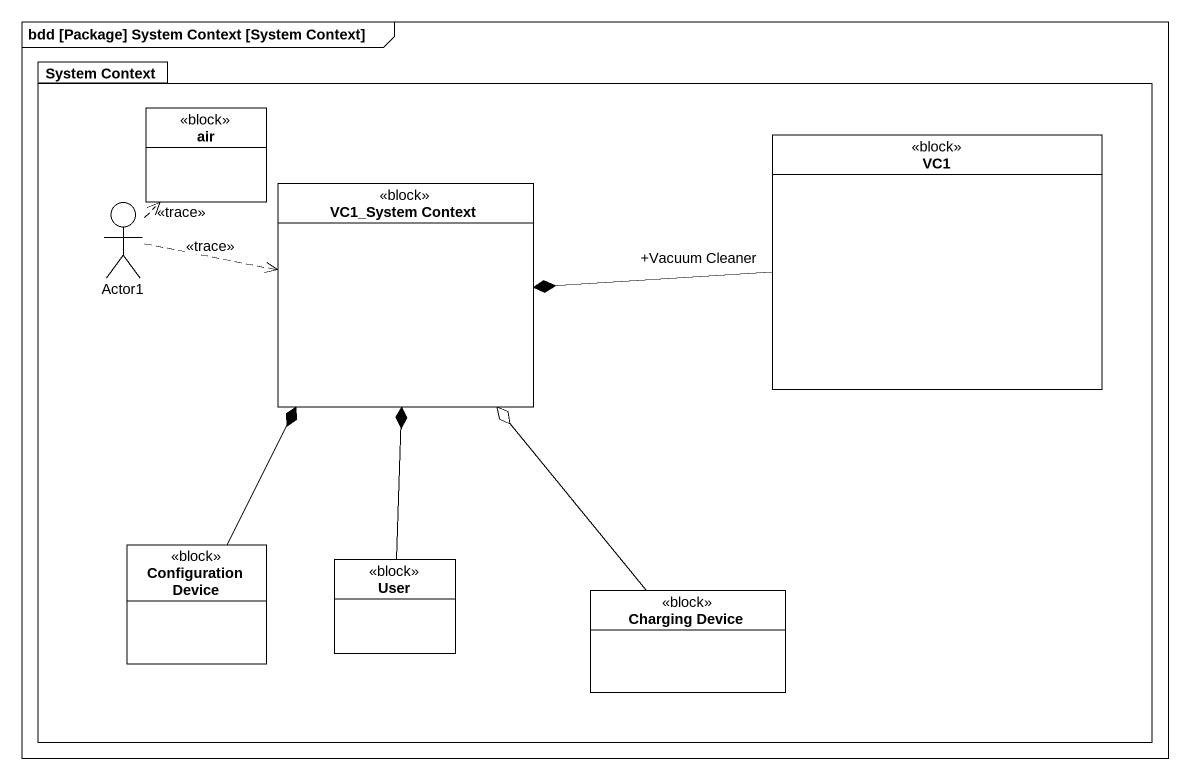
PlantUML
@startuml
mainframe bdd [Package] System Context [System Context]
allowmixing
hide circle
hide empty members
package "System Context" as System_Context {
  class air <<block>>
  class VC1 <<block>>
  class "VC1_System Context" as VC1_System_Context <<block>>
  actor Actor1
  class "Configuration Device" as Configuration_Device <<block>>
  class User <<block>>
  class "Charging Device" as Charging_Device <<block>>
}
VC1 "+Vacuum Cleaner" -left-* VC1_System_Context
Actor1 .up.> air : <<trace>>
Actor1 .right.> VC1_System_Context : <<trace>>
Configuration_Device -up-* VC1_System_Context
User -up-* VC1_System_Context
Charging_Device -up-* VC1_System_Context
Charging_Device -up-o VC1_System_Context
@enduml
